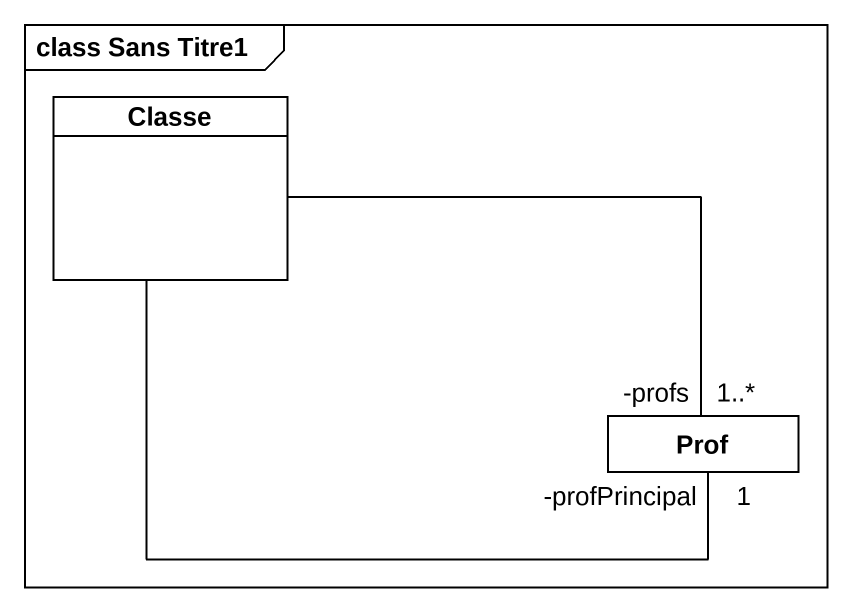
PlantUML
@startuml
mainframe class Sans Titre1
hide circle
hide empty members
class Classe
class Prof
Classe -right- "-profs\n1..*" Prof
Classe -right- "1\n-profPrincipal" Prof
@enduml
